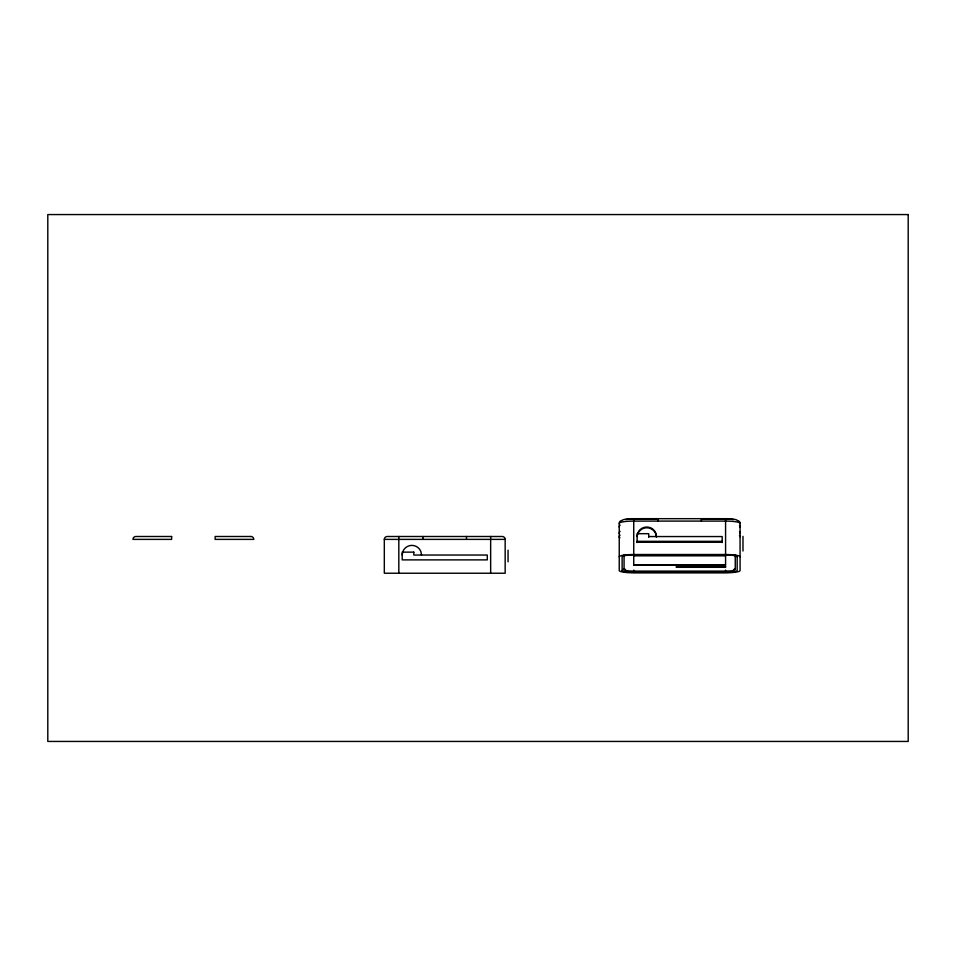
<?xml version="1.0" encoding="UTF-8"?>
<svg xmlns="http://www.w3.org/2000/svg" width="956" height="956" viewBox="0 0 956 956"><rect width="100%" height="100%" fill="white"/><g stroke="black" fill="none" stroke-linecap="round" stroke-linejoin="round"><path stroke-width="1.43" d="M402.201 555.042L402.882 551.481A9.668 9.668 0 0 1 420.855 551.481L421.536 555.042M637.114 536.555L637.795 533.042A9.668 9.548 0 0 1 655.768 533.042L656.449 537.308M624.065 554.874L624.065 569.585A9.668 1.518 0 0 0 633.732 571.102L725.58 571.102A9.668 1.518 0 0 0 735.248 569.585L735.248 554.874L737.172 556.786L737.172 570.541A11.603 1.816 0 0 1 725.58 572.357L633.732 572.357A11.603 1.816 0 0 1 622.129 570.541L624.065 568.629A9.668 1.518 0 0 0 624.543 569.095M633.732 518.678L725.58 518.678A11.603 1.816 0 0 1 737.172 520.494A2.904 2.868 0 0 1 740.075 523.362L740.075 570.541A14.495 2.271 0 0 1 725.58 572.811L633.732 572.811A14.495 2.271 0 0 1 619.237 570.541L619.237 523.362A2.904 2.868 0 0 1 622.129 520.494A11.603 1.816 0 0 1 633.732 518.678L633.732 554.516A14.495 2.271 0 0 0 619.237 556.786M657.907 518.989L633.732 518.989A9.668 1.518 0 0 0 625.917 519.61M701.405 518.989L725.58 518.989A9.668 1.518 0 0 1 733.395 519.61M648.718 536.555L722.186 536.555L722.186 542.554M384.312 539.387L505.162 539.387L505.162 573.23L384.312 573.23L384.312 539.387A2.904 2.904 0 0 1 387.216 536.495L502.259 536.495A2.904 2.904 0 0 1 505.162 539.387M637.114 541.323L722.186 541.323M637.114 541.801L722.186 541.801M637.114 542.088L722.186 542.088M633.732 554.516L725.58 554.516A14.495 2.271 0 0 1 740.075 556.786M622.129 570.541L622.129 556.786A11.603 1.816 0 0 1 633.732 554.97L725.58 554.97A11.603 1.816 0 0 1 737.172 556.786M633.732 555.83L725.58 555.83M633.732 554.874L633.732 565.139L725.58 565.056L725.58 554.874M633.732 565.139L725.58 565.139M656.378 536.113L655.768 533.795A9.668 9.548 0 0 0 637.795 533.795M742.979 536.376L742.979 551.003M725.58 518.642L725.58 554.516M725.58 570.146L725.58 572.357M701.405 518.642L701.405 521.092M657.907 518.642L657.907 521.092M648.718 537.308L648.718 533.687L637.114 533.687L637.114 542.554M633.732 570.146L633.732 571.102M508.054 550.202L508.054 561.793M490.655 536.495L490.655 573.23M466.492 536.495L466.492 539.387M422.982 536.495L422.982 539.387M398.819 536.495L398.819 573.23M619.237 533.34A2.904 2.868 0 0 1 620.086 531.321M619.237 527.138A2.904 2.868 0 0 1 620.086 525.119M739.478 525.394A2.904 2.868 0 0 1 740.075 527.138M739.478 531.596A2.904 2.868 0 0 1 740.075 533.34M619.237 523.362A14.495 2.271 0 0 1 633.732 521.092L725.58 521.092A14.495 2.271 0 0 1 740.075 523.362M735.248 568.629A9.668 1.518 0 0 1 734.973 568.987M734.184 569.322A9.668 1.518 0 0 1 733.814 569.418M625.487 569.418A9.668 1.518 0 0 1 625.116 569.322M619.942 537.822A14.495 2.271 0 0 1 619.237 537.129A2.904 2.868 0 0 1 620.086 535.097M739.478 535.384A2.904 2.868 0 0 1 740.052 536.746M733.395 554.934A9.668 1.518 0 0 1 735.248 555.83M624.065 555.83A9.668 1.518 0 0 1 625.917 554.934M908.2 214.562L47.8 214.562L47.8 741.438L908.2 741.438L908.2 214.562M171.626 536.495L135.86 536.495A2.904 2.904 0 0 0 132.968 539.387L171.626 539.387L171.626 536.495M250.902 536.495L215.136 536.495L215.136 539.387L253.806 539.387A2.904 2.904 0 0 0 250.902 536.495M413.805 552.138L402.201 552.138L402.201 559.881L487.273 559.881L487.273 555.042L413.805 555.042L413.805 552.138M725.58 566.561L676.274 566.561L676.274 567.314L725.58 567.314L725.58 566.561"/></g></svg>
